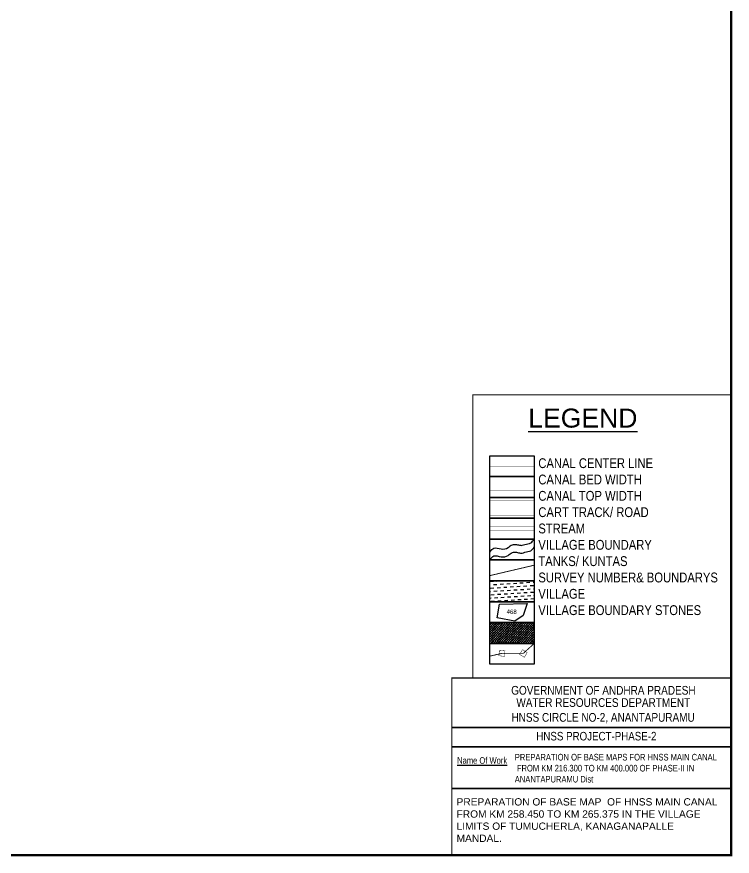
# Model space of a CAD drawing. Header units: feet. Extents: x 753466 to 768578, y 1601948 to 1613855.
# Drawn here: x 764951 to 768385, y 1601948 to 1605978 of the extents above; entities that cross this region are included whole.
import ezdxf
from ezdxf.enums import TextEntityAlignment as Align

# ---------------------------------------------------------------- set-up
doc = ezdxf.new("R2010")
doc.units = ezdxf.units.FT
doc.header["$LTSCALE"] = 15
doc.header["$MEASUREMENT"] = 0
doc.linetypes.add('ACAD_ISO02W100', pattern=[15, 12, -3])
doc.linetypes.add('HIDDEN2', pattern=[0.1875, 0.125, -0.0625])
for name, color, linetype in [('CANAL1', 7, 'Continuous'), ('FRAME 025', 7, 'Continuous'), ('PAPER SIZE', 10, 'Continuous'), ('PLOT NO', 7, 'Continuous'), ('ROADS', 6, 'Continuous'), ('TABLE', 7, 'Continuous'), ('tank', 4, 'Continuous'), ('TITLEBLOCK', 7, 'Continuous'), ('VILLAGE', 30, 'Continuous'), ('VILLAGE STONES', 240, 'Continuous')]:
    doc.layers.add(name, color=color, linetype=linetype)
doc.layers.add('VILLAGE BOUNDRY', color=5, linetype='HIDDEN2', lineweight=100)
doc.styles.add('A', font='arial.ttf')
doc.styles.add('ARIALN', font='ARIALN.TTF')
doc.styles.get("Standard").update_dxf_attribs({"font": 'arial.ttf'})
doc.linetypes.add('DOTS', pattern='A,1e-06,-3,["●",Standard,S=3,R=0,X=-1.25,Y=-1.25],-3', length=6.000001)

msp = doc.modelspace()

# ---------------------------------------------------------------- hatches: boundary and pattern name
at = {"layer": 'tank'}
h = msp.add_hatch(dxfattribs=at)
h.set_pattern_fill('DASH', color=256, scale=127.18692, angle=3.5405, style=0)
h.set_pattern_definition([(3.5405362, (-42221.483, -173222.966), (14.88622208, 16.84981944), [15.89836505, -15.89836505])])
h.paths.add_polyline_path([(767221.8, 1603270.3), (767435.3, 1603270.3), (767435.3, 1603170.2), (767221.8, 1603170.2)])
at = {"layer": 'VILLAGE', "linetype": 'Continuous'}
h = msp.add_hatch(dxfattribs=at)
h.set_pattern_fill('SACNCR', color=256, scale=85.427193, angle=1.5303, style=0)
h.set_pattern_definition([(46.53031993, (-42221.483, -173222.966), (-5.812294314, 5.509818694), []), (46.53031993, (-42215.822, -173222.8145), (-5.812294314, 5.509818694), [0, -8.008799363])])
h.paths.add_polyline_path([(767221.8, 1603070), (767435.3, 1603070), (767435.3, 1602969.9), (767221.8, 1602969.9)])

# ---------------------------------------------------------------- linework, layer by layer
at = {"layer": 'CANAL1', "color": 1, "linetype": 'HIDDEN2', "ltscale": 100, "const_width": 1.05}
msp.add_lwpolyline([(767221.8, 1603821.1), (767435.3, 1603821.1)], dxfattribs=at)
at = {"layer": 'CANAL1', "color": 5, "ltscale": 100, "const_width": 1.05}
for points in [[(767435.3, 1603736.6), (767221.8, 1603736.6)], [(767435.3, 1603705.2), (767221.8, 1603705.2)]]:
    msp.add_lwpolyline(points, dxfattribs=at)
at = {"layer": 'CANAL1', "color": 1, "ltscale": 100, "const_width": 1.05}
for points in [[(767435.3, 1603657.4), (767221.8, 1603657.4)], [(767435.3, 1603584.1), (767221.8, 1603584.1)]]:
    msp.add_lwpolyline(points, dxfattribs=at)
at = {"layer": 'FRAME 025', "lineweight": -3, "const_width": 8.16}
for points in [[(767036.9, 1602566.4), (768380.3, 1602566.4)], [(767036.9, 1602473.8), (768380.3, 1602473.8)], [(767036.9, 1602274), (768380.3, 1602274)]]:
    msp.add_lwpolyline(points, dxfattribs=at)
at = {"layer": 'PAPER SIZE', "color": 5, "const_width": 10}
msp.add_lwpolyline([(753471.4, 1613174.9), (768380.3, 1613174.9), (768380.3, 1601953.2), (753471.4, 1601953.2)], close=True, dxfattribs=at)
at = {"layer": 'PLOT NO'}
for points in [[(767221.8, 1603871.1), (767435.3, 1603871.1), (767435.3, 1603771), (767221.8, 1603771)], [(767221.8, 1603771), (767435.3, 1603771), (767435.3, 1603670.9), (767221.8, 1603670.9)], [(767221.8, 1603670.9), (767435.3, 1603670.9), (767435.3, 1603570.7), (767221.8, 1603570.7)], [(767221.8, 1603570.7), (767435.3, 1603570.7), (767435.3, 1603470.6), (767221.8, 1603470.6)], [(767221.8, 1603470.6), (767435.3, 1603470.6), (767435.3, 1603370.4), (767221.8, 1603370.4)], [(767221.8, 1603370.4), (767435.3, 1603370.4), (767435.3, 1603270.3), (767221.8, 1603270.3)], [(767221.8, 1603270.3), (767435.3, 1603270.3), (767435.3, 1603170.2), (767221.8, 1603170.2)], [(767221.8, 1603170.2), (767435.3, 1603170.2), (767435.3, 1603070), (767221.8, 1603070)], [(767221.8, 1603070), (767435.3, 1603070), (767435.3, 1602969.9), (767221.8, 1602969.9)], [(767221.8, 1602969.9), (767435.3, 1602969.9), (767435.3, 1602869.7), (767221.8, 1602869.7)]]:
    msp.add_lwpolyline(points, close=True, dxfattribs=at)
msp.add_lwpolyline([(767257.5, 1603092.4), (767268.5, 1603158.4), (767400.3, 1603161.3), (767381.3, 1603103.5), (767341.5, 1603077), (767257.5, 1603092.4)], dxfattribs=at)
at = {"layer": 'PLOT NO', "color": 4}
for points in [[(767221.8, 1603408.6), (767241.4, 1603427.5), (767275.7, 1603423.5), (767309.2, 1603429.9), (767319, 1603437.8), (767341.7, 1603445.5), (767359.5, 1603442.6), (767377, 1603440.8), (767390.3, 1603445), (767418, 1603452.5), (767435.3, 1603470.6)], [(767221.8, 1603371.1), (767241.4, 1603390), (767275.7, 1603386), (767309.2, 1603392.4), (767319, 1603400.3), (767341.7, 1603408), (767359.5, 1603405.1), (767377, 1603403.3), (767390.3, 1603407.5), (767418, 1603415), (767435.3, 1603433.1)]]:
    msp.add_spline(points, degree=3, dxfattribs=at)
at = {"layer": 'ROADS', "linetype": 'HIDDEN2', "ltscale": 10, "const_width": 1}
msp.add_lwpolyline([(767221.8, 1603531.1), (767435.3, 1603531.1)], dxfattribs=at)
at = {"layer": 'ROADS', "linetype": 'DOTS', "ltscale": 0.5, "const_width": 1}
msp.add_lwpolyline([(767221.8, 1603510.2), (767435.3, 1603510.2)], dxfattribs=at)
at = {"layer": 'VILLAGE', "color": 5, "linetype": 'Continuous', "const_width": 5.27}
for points in [[(767140.2, 1604163.4), (768380.3, 1604163.4), (768380.3, 1602803.6), (767140.2, 1602803.6)], [(768380.3, 1602803.6), (767039.7, 1602803.6), (767039.7, 1601953.2), (768380.3, 1601953.2)]]:
    msp.add_lwpolyline(points, close=True, dxfattribs=at)
at = {"layer": 'VILLAGE BOUNDRY', "linetype": 'ACAD_ISO02W100', "ltscale": 2, "const_width": 4.19}
for points in [[(767221.8, 1603295.3), (767435.3, 1603345.4)], [(767221.8, 1602908.6), (767280.8, 1602922.5), (767383, 1602922.5), (767435.3, 1602969.9)]]:
    msp.add_lwpolyline(points, dxfattribs=at)
at = {"layer": 'VILLAGE STONES', "const_width": 2.13}
for points in [[(767268, 1602937.1), (767294.5, 1602934.2), (767291.5, 1602907.7), (767265.1, 1602910.7)], [(767364.4, 1602917.5), (767378.9, 1602939.9), (767401.2, 1602925.4), (767386.8, 1602903.1)]]:
    msp.add_lwpolyline(points, close=True, dxfattribs=at)

# ---------------------------------------------------------------- texts
at = {"layer": 'PLOT NO'}
msp.add_text('468', height=20.94, rotation=358.6877, dxfattribs=at).set_placement((767326.5, 1603121.9), align=Align.MIDDLE_CENTER)
at = {"layer": 'TABLE', "extrusion": (0.000201441, 0.004807, 0.999988), "style": 'A'}
msp.add_text('%%ULEGEND', height=91.23, rotation=359.9999, dxfattribs=at).set_placement((767668.3, 1604032.3, 7865), align=Align.MIDDLE)
at = {"layer": 'TITLEBLOCK', "extrusion": (0.000201441, 0.004807, 0.999988), "style": 'ARIALN'}
for s, height, p in [('GOVERNMENT OF ANDHRA PRADESH ', 41.901, (767324.3, 1602704.5, 7852.2)), ('WATER RESOURCES DEPARTMENT  ', 41.901, (767349.2, 1602645.7, 7851.4)), ('HNSS CIRCLE NO-2, ANANTAPURAMU', 41.901, (767325.5, 1602574.6, 7851.1)), ('HNSS PROJECT-PHASE-2', 40.805, (767445, 1602484.9, 7852.8)), ('%%UName Of Work', 31.684, (767064.9, 1602372.9, 7853.3))]:
    msp.add_text(s, height=height, rotation=359.9999, dxfattribs=at).set_placement(p)
at = {"layer": 'TITLEBLOCK', "extrusion": (0.000201441, 0.004807, 0.999988), "attachment_point": 1, "text_direction": (1, -1e-06, -0.000201), "style": 'ARIALN'}
for s, insert, char_height, width in [('CANAL CENTER LINE \\PCANAL BED WIDTH {\\H1.5288x; }\\PCANAL TOP WIDTH {\\H1.3525x; }\\PCART TRACK/ ROAD{\\H1.4113x; }\\PSTREAM {\\H1.3917x; }\\PVILLAGE BOUNDARY{\\H1.3982x; }\\PTANKS/ KUNTAS{\\H1.3961x; }\\PSURVEY NUMBER& BOUNDARYS{\\H1.3968x; }\\PVILLAGE{\\H1.3966x; }\\PVILLAGE BOUNDARY STONES{\\H1.3966x; }', (767454.6, 1603858.7), 47.035, 986.135), ('PREPARATION OF BASE MAPS FOR HNSS MAIN CANAL\\P FROM KM 216.300 TO KM 400.000 OF PHASE-II IN ANANTAPURAMU Dist', (767341.7, 1602439.5, -3.7), 31.684, 1022.728), ('{\\fArial|b0|i0|c0|p34;PREPARATION OF BASE MAP  OF HNSS MAIN CANAL  FROM KM \\C1;258.450\\C256; TO KM \\C1;265.375 \\C0;IN THE VILLAGE LIMITS OF \\C1;TUMUCHERLA\\C0;, KANAGANAPALLE  MANDAL.}', (767062.1, 1602226.7), 35, 1283.34)]:
    msp.add_mtext(s, dxfattribs=dict(at, insert=insert, char_height=char_height, width=width))

doc.saveas('drawing.dxf')
